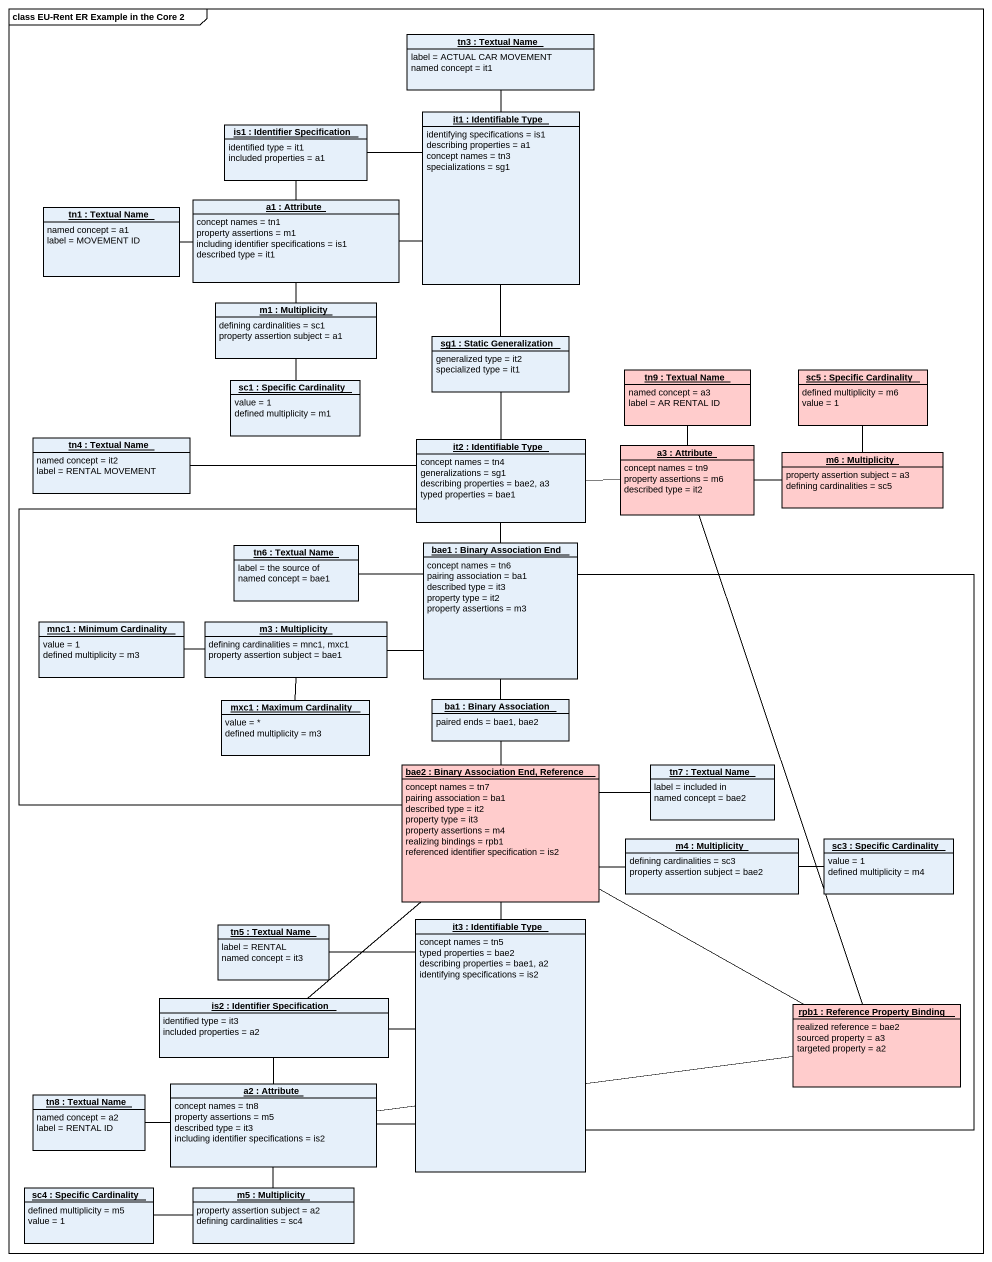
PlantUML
@startuml
mainframe class EU-Rent ER Example in the Core 2
hide circle
hide empty members
object "tn3 : Textual Name" as tn3 {
  label = ACTUAL CAR MOVEMENT
  named concept = it1
}
object "it1 : Identifiable Type" as it1 {
  identifying specifications = is1
  describing properties = a1
  concept names = tn3
  specializations = sg1
}
object "is1 : Identifier Specification" as is1 {
  identified type = it1
  included properties = a1
}
object "tn1 : Textual Name" as tn1 {
  named concept = a1
  label = MOVEMENT ID
}
object "a1 : Attribute" as a1 {
  concept names = tn1
  property assertions = m1
  including identifier specifications = is1
  described type = it1
}
object "m1 : Multiplicity" as m1 {
  defining cardinalities = sc1
  property assertion subject = a1
}
object "sg1 : Static Generalization" as sg1 {
  generalized type = it2
  specialized type = it1
}
object "sc1 : Specific Cardinality" as sc1 {
  value = 1
  defined multiplicity = m1
}
object "tn9 : Textual Name" as tn9 #FFCCCC {
  named concept = a3
  label = AR RENTAL ID
}
object "sc5 : Specific Cardinality" as sc5 #FFCCCC {
  defined multiplicity = m6
  value = 1
}
object "tn4 : Textual Name" as tn4 {
  named concept = it2
  label = RENTAL MOVEMENT
}
object "it2 : Identifiable Type" as it2 {
  concept names = tn4
  generalizations = sg1
  describing properties = bae2, a3
  typed properties = bae1
}
object "a3 : Attribute" as a3 #FFCCCC {
  concept names = tn9
  property assertions = m6
  described type = it2
}
object "m6 : Multiplicity" as m6 #FFCCCC {
  property assertion subject = a3
  defining cardinalities = sc5
}
object "tn6 : Textual Name" as tn6 {
  label = the source of
  named concept = bae1
}
object "bae1 : Binary Association End" as bae1 {
  concept names = tn6
  pairing association = ba1
  described type = it3
  property type = it2
  property assertions = m3
}
object "mnc1 : Minimum Cardinality" as mnc1 {
  value = 1
  defined multiplicity = m3
}
object "m3 : Multiplicity" as m3 {
  defining cardinalities = mnc1, mxc1
  property assertion subject = bae1
}
object "mxc1 : Maximum Cardinality" as mxc1 {
  value = *
  defined multiplicity = m3
}
object "ba1 : Binary Association" as ba1 {
  paired ends = bae1, bae2
}
object "bae2 : Binary Association End, Reference" as bae2 #FFCCCC {
  concept names = tn7
  pairing association = ba1
  described type = it2
  property type = it3
  property assertions = m4
  realizing bindings = rpb1
  referenced identifier specification = is2
}
object "tn7 : Textual Name" as tn7 {
  label = included in
  named concept = bae2
}
object "m4 : Multiplicity" as m4 {
  defining cardinalities = sc3
  property assertion subject = bae2
}
object "sc3 : Specific Cardinality" as sc3 {
  value = 1
  defined multiplicity = m4
}
object "tn5 : Textual Name" as tn5 {
  label = RENTAL
  named concept = it3
}
object "it3 : Identifiable Type" as it3 {
  concept names = tn5
  typed properties = bae2
  describing properties = bae1, a2
  identifying specifications = is2
}
object "is2 : Identifier Specification" as is2 {
  identified type = it3
  included properties = a2
}
object "rpb1 : Reference Property Binding" as rpb1 #FFCCCC {
  realized reference = bae2
  sourced property = a3
  targeted property = a2
}
object "tn8 : Textual Name" as tn8 {
  named concept = a2
  label = RENTAL ID
}
object "a2 : Attribute" as a2 {
  concept names = tn8
  property assertions = m5
  described type = it3
  including identifier specifications = is2
}
object "sc4 : Specific Cardinality" as sc4 {
  defined multiplicity = m5
  value = 1
}
object "m5 : Multiplicity" as m5 {
  property assertion subject = a2
  defining cardinalities = sc4
}
tn3 -- it1
is1 -right- it1
is1 -- a1
tn1 -right- a1
a1 -right- it1
a1 -- m1
m1 -- sc1
sg1 -up- it1
sg1 -- it2
tn9 -- a3
tn4 -right- it2
it2 -- bae2
a3 -left- it2
a3 -right- m6
m6 -up- sc5
tn6 -right- bae1
bae1 -up- it2
bae1 -- it3
m3 -right- bae1
m3 -left- mnc1
m3 -- mxc1
ba1 -up- bae1
ba1 -- bae2
bae2 -right- tn7
bae2 -right- m4
bae2 -- it3
bae2 -- is2
m4 -right- sc3
it3 -left- tn5
it3 -left- a2
is2 -right- it3
is2 -- a2
rpb1 -up- a3
rpb1 -left- bae2
rpb1 -left- a2
tn8 -right- a2
m5 -up- a2
m5 -left- sc4
@enduml
